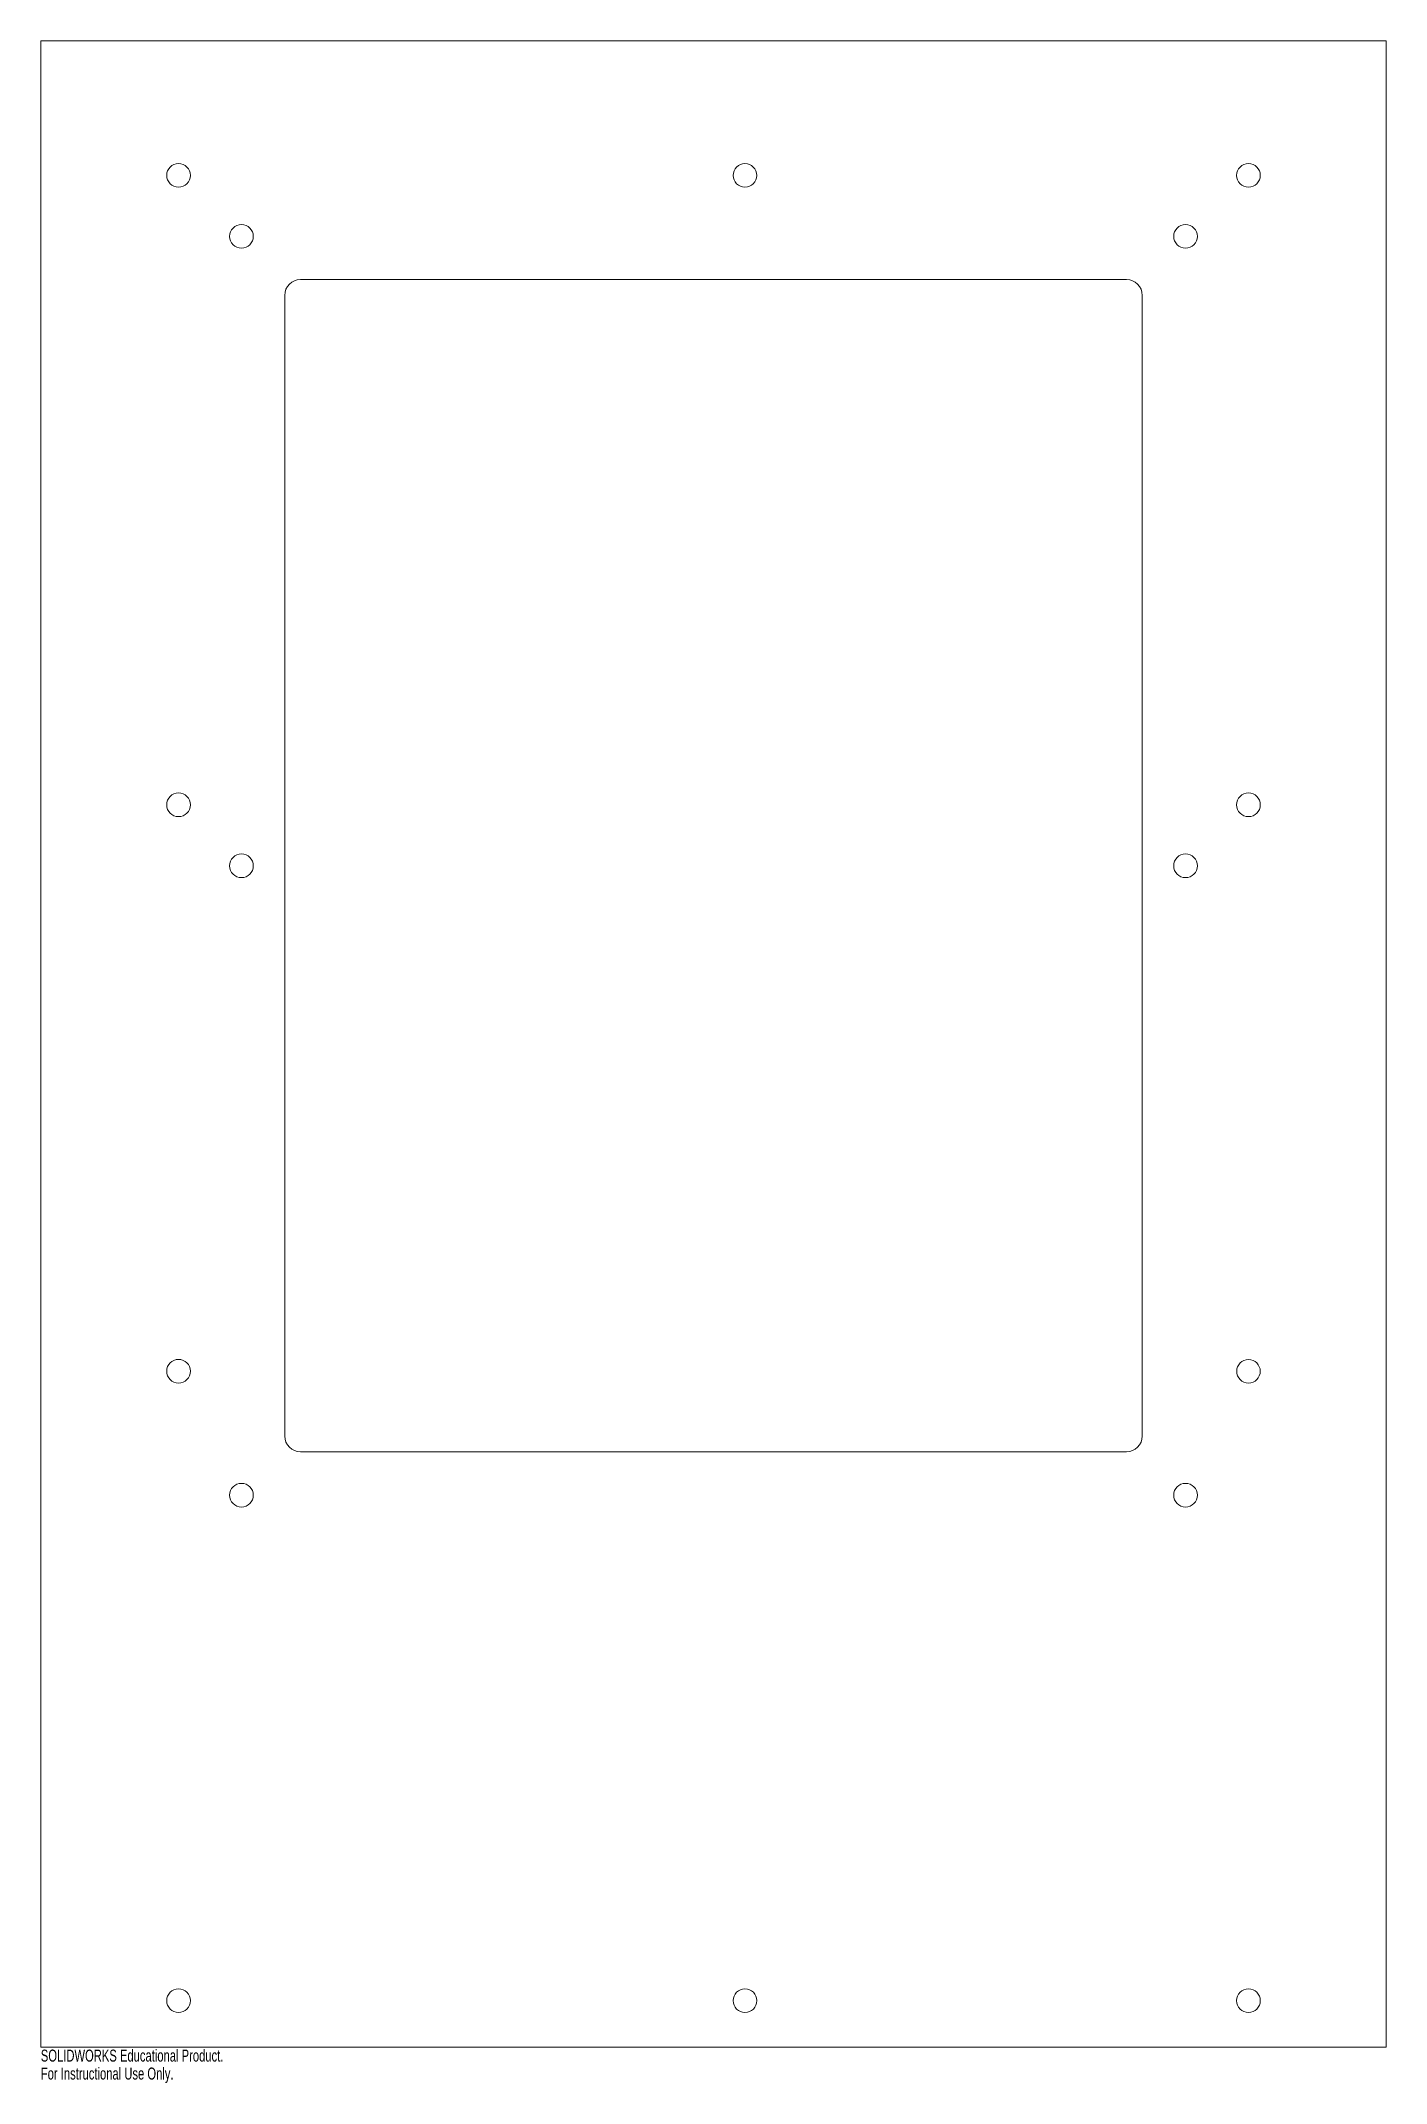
# Model space of a CAD drawing. Header units: inches. Extents: x -10.7 to 10.7, y -16.5 to 15.9.
import ezdxf

# ---------------------------------------------------------------- set-up
doc = ezdxf.new("R2010")
doc.units = ezdxf.units.IN
doc.header["$MEASUREMENT"] = 0
doc.styles.add('SLDTEXTSTYLE0', font='TXT', dxfattribs={"width": 0.7})

msp = doc.modelspace()

# ---------------------------------------------------------------- linework, layer by layer
at = {"color": 7, "linetype": 'Continuous', "lineweight": 15}
for p, q in [((-10.688, 15.938), (-10.688, -15.938)), ((10.688, 15.938), (-10.688, 15.938)), ((10.688, -15.938), (10.688, 15.938)), ((6.562, 12.144), (-6.562, 12.144)), ((-6.812, 11.894), (-6.812, -6.231)), ((6.812, -6.231), (6.812, 11.894)), ((-6.562, -6.481), (6.562, -6.481)), ((-10.688, -15.938), (10.688, -15.938))]:
    msp.add_line(p, q, dxfattribs=at)
for centre, radius in [((-8.5, 13.8), 0.188), ((0.5, 13.8), 0.187), ((8.5, 13.8), 0.188), ((-7.5, 12.831), 0.188), ((7.5, 12.831), 0.188), ((-8.5, 3.8), 0.188), ((8.5, 3.8), 0.188), ((-7.5, 2.831), 0.188), ((7.5, 2.831), 0.188), ((-8.5, -5.2), 0.188), ((8.5, -5.2), 0.187), ((-7.5, -7.169), 0.188), ((7.5, -7.169), 0.188), ((-8.5, -15.2), 0.188), ((0.5, -15.2), 0.188), ((8.5, -15.2), 0.188)]:
    msp.add_circle(centre, radius, dxfattribs=at)
for centre, start, end in [((-6.562, 11.894), 90, 180), ((6.562, 11.894), 0, 90), ((-6.562, -6.231), 180, 270), ((6.562, -6.231), 270, 0)]:
    msp.add_arc(centre, 0.25, start, end, dxfattribs=at)

# ---------------------------------------------------------------- texts
at = {"color": 7, "linetype": 'Continuous', "char_height": 0.1903, "attachment_point": 1, "style": 'SLDTEXTSTYLE0'}
for s, insert in [('SOLIDWORKS Educational Product.', (-10.688, -15.978)), ('For Instructional Use Only.', (-10.688, -16.263))]:
    msp.add_mtext(s, dxfattribs=dict(at, insert=insert))

doc.saveas('drawing.dxf')
